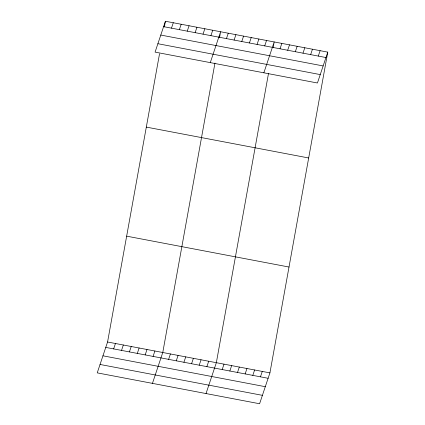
<?xml version="1.0" encoding="UTF-8"?>
<svg xmlns="http://www.w3.org/2000/svg" width="425" height="425" viewBox="0 0 425 425"><rect width="100%" height="100%" fill="white"/><g stroke="black" fill="none" stroke-linecap="round" stroke-linejoin="round"><path stroke-width="0.64" d="M327.76 52.132L317.433 82.997L155.077 52.116L165.405 21.25L327.76 52.132L269.923 372.884L259.595 403.75L97.24 372.868L107.567 342.003L159.529 53.821M164.385 26.887L165.405 21.25M214.96 63.065L162.77 352.5L152.442 383.366M219.587 37.384L220.607 31.747L210.279 62.618M268.536 73.254L216.346 362.695L206.019 393.561M273.169 47.579L274.183 41.942L263.856 72.808M171.482 28.156L173.288 22.748M179.366 29.654L181.178 24.252M187.255 31.152L189.061 25.75M195.139 32.656L196.945 27.248M203.023 34.154L204.834 28.751M210.912 35.652L212.718 30.249M113.645 348.909L115.451 343.501M121.529 350.407L123.335 345.004M226.451 38.611L228.257 33.203M129.418 351.905L131.224 346.502M234.106 40.067L235.912 34.659M137.302 353.409L139.108 348.001M241.761 41.523L243.567 36.12M249.411 42.978L251.223 37.575M145.185 354.907L146.997 349.504M257.067 44.434L258.878 39.031M153.074 356.405L154.881 351.002M264.722 45.889L266.528 40.487M168.613 359.364L170.42 353.956M280.027 48.801L281.839 43.398M176.269 360.82L178.075 355.412M287.683 50.256L289.494 44.853M183.924 362.275L185.73 356.867M295.338 51.712L297.144 46.309M191.574 363.731L193.386 358.323M302.993 53.167L304.799 47.765M199.229 365.187L201.036 359.784M310.643 54.623L312.455 49.22M206.885 366.642L208.691 361.239M318.298 56.079L320.11 50.676M222.19 369.553L224.002 364.151M229.845 371.009L231.657 365.606M237.501 372.465L239.307 367.062M245.156 373.92L246.962 368.517M252.806 375.376L254.617 369.973M260.461 376.832L262.273 371.429M163.593 26.653L325.954 57.534M160.783 35.057L323.143 65.939M157.887 43.717L320.248 74.593M146.317 127.096L308.678 157.978M126.65 236.157L289.011 267.033M107.567 342.003L269.923 372.884M105.756 347.406L268.117 378.287M102.946 355.81L265.306 386.692M100.05 364.464L262.406 395.346"/></g></svg>
